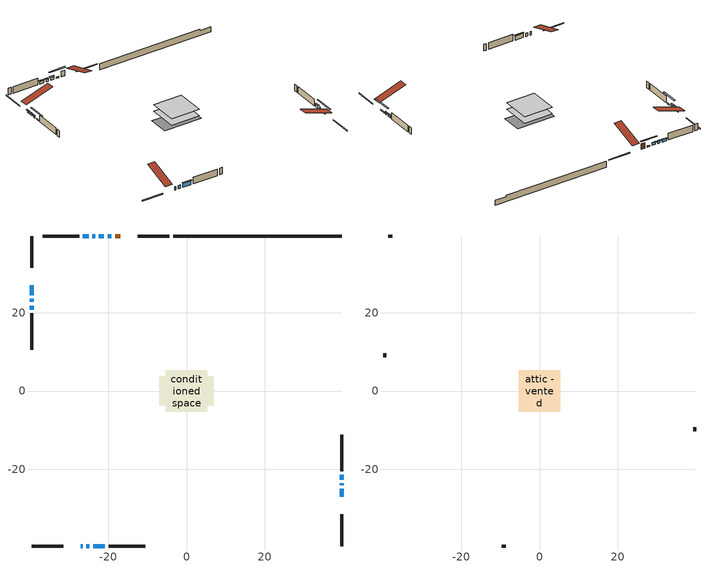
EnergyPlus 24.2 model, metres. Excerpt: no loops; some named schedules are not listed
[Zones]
conditioned space
 floor adiabatic (AdiabaticFloorConstruction): -5.26,-5.26 -5.26,5.26 5.26,5.26 5.26,-5.26 z0.49
 floor foundation (Slab1 construction): -7.03,-3.74 -7.03,3.74 7.03,3.74 7.03,-3.74 z-1.8
 wall outside (RimJoist1 construction): -4.35,39.66 -12.43,39.66 / -39.66,-39.66 -31.58,-39.66 / -39.66,39.66 -39.66,31.58 / 39.66,-39.66 39.66,-31.58 z0.49:0.79
 wall outside (AdiabaticWallConstruction 1): -16.99,39.66 -18.27,39.66 z0.49:2.52
 wall outside (AdiabaticWallConstruction): -27.02,-39.66 -26.6,-39.66 / -25.68,-39.66 -24.83,-39.66 / 39.66,-24.06 39.66,-23.64 z0.49:1.71; -39.66,27.02 -39.66,24.48 / -39.66,23.55 -39.66,22.79 / -23.34,39.66 -24.1,39.66 / -25.03,39.66 -26.5,39.66 z0.49:1.35; 39.66,-27.02 39.66,-24.99 / -19.19,39.66 -20.21,39.66 / -39.66,21.86 -39.66,20.84 z0.49:0.95; 39.66,-22.71 39.66,-21.44 / -21.14,39.66 -22.41,39.66 z0.49:1.46; -23.9,-39.66 -20.85,-39.66 z0.49:2.01
 wall outside (Wall1 construction): -27.43,39.66 -36.78,39.66 / -19.92,-39.66 -10.58,-39.66 / -39.66,19.91 -39.66,10.57 / 39.66,-20.51 39.66,-11.17 z0.49:2.93
 wall foundation (FoundationWall1 construction): -3.42,39.66,-1.8 -3.42,39.66,0.49 35.35,39.66,0.49 35.35,39.66,0.06 39.66,39.66,0.06 39.66,39.66,-1.8
 window (WindowConstruction 7): -27.02,-39.66 -26.6,-39.66 z0.49:1.71
 window (WindowConstruction 5): -39.66,27.02 -39.66,24.48 z0.49:1.35
 window (WindowConstruction 6): -39.66,23.55 -39.66,22.79 z0.49:1.35
 window (WindowConstruction 10): 39.66,-27.02 39.66,-24.99 z0.49:0.95
 window (WindowConstruction 11): -19.19,39.66 -20.21,39.66 z0.49:0.95
 window (WindowConstruction 8): -25.67,-39.66 -24.83,-39.66 z0.49:1.71
 window (WindowConstruction 12): -39.66,21.86 -39.66,20.84 z0.49:0.95
 window (WindowConstruction 9): 39.66,-24.06 39.66,-23.64 z0.49:1.71
 window (WindowConstruction): 39.66,-22.71 39.66,-21.44 z0.49:1.46
 window (WindowConstruction 1): -21.14,39.66 -22.41,39.66 z0.49:1.46
 window (WindowConstruction 2): -23.34,39.66 -24.1,39.66 z0.49:1.35
 window (WindowConstruction 3): -25.03,39.66 -26.5,39.66 z0.49:1.35
 window (WindowConstruction 4): -23.9,-39.66 -20.85,-39.66 z0.49:2.01
 door (Door): -16.99,39.66 -18.27,39.66 z0.49:2.52
 ceiling adiabatic (AdiabaticFloorConstruction): 5.26,-5.26 5.26,5.26 -5.26,5.26 -5.26,-5.26 z0.49
attic - vented
 floor to conditioned space (Floor1 construction Reversed): -5.26,-5.26 -5.26,5.26 5.26,5.26 5.26,-5.26 z2.93
 wall outside (Wall2 construction): -37.71,39.66 -38.73,39.66 / -9.65,-39.66 -8.63,-39.66 / -39.66,9.64 -39.66,8.62 / 39.66,-10.24 39.66,-9.22 z0.49:2.93
 roof outside (Roof1 construction): -16.06,39.66,2.93 -16.06,29.41,6.34 -13.36,29.41,6.34 -13.36,39.66,2.93; -27.95,-39.66,2.93 -27.95,-29.41,6.34 -30.65,-29.41,6.34 -30.65,-39.66,2.93; -39.66,27.95,2.93 -29.41,27.95,6.34 -29.41,30.65,6.34 -39.66,30.65,2.93; 39.66,-27.95,2.93 29.41,-27.95,6.34 29.41,-30.65,6.34 39.66,-30.65,2.93
shading: -39.66,24.28 -39.66,27.22 -40.07,27.22 -40.07,24.28 z1.55; -39.66,22.59 -39.66,23.75 -40.07,23.75 -40.07,22.59 z1.55; 39.66,-22.35 39.66,-29.66 40.07,-29.66 40.07,-22.35 z3.59; -22.85,39.66 -16.55,39.66 -16.55,40.07 -22.85,40.07 z3.59; -39.66,18.2 -39.66,24.5 -40.07,24.5 -40.07,18.2 z3.59; 39.66,-21.24 39.66,-22.91 40.07,-22.91 40.07,-21.24 z1.66; -22.61,39.66 -20.94,39.66 -20.94,40.07 -22.61,40.07 z1.66; -24.3,39.66 -23.14,39.66 -23.14,40.07 -24.3,40.07 z1.55; -26.7,39.66 -24.83,39.66 -24.83,40.07 -26.7,40.07 z1.55; -20.65,-39.66 -24.1,-39.66 -24.1,-40.07 -20.65,-40.07 z2.22
[Building]
Building 1: Terrain=Suburbs
[Site:Location]
Edmonton Intl AP_AB: Latitude {deg}=53.31; Longitude {deg}=-113.58; Time Zone {hr}=-7; Elevation {m}=723; Keep Site Location Information=Yes
[Site:GroundTemperature:Shallow]
-1.56185, -3.61833, -3.78302, -2.80711, 1.11059, 5.01004, 8.39065, 10.5322, 10.7141, 8.97234, 5.67794, 1.89811
[Site:WaterMainsTemperature]
Calculation Method=Schedule; Temperature Schedule=mains temperature schedule
[Material] Roughness=Rough; Thermal Absorptance=0.9
Name | Thickness {m} | Conductivity {W/m-K} | Density {kg/m3} | Specific Heat {J/kg-K} | Solar Absorptance | Visible Absorptance
asphalt or fiberglass shingles | 0.00635 | 0.162714 | 1121.4 | 1465.45 | 0.4 | 0.4
ceiling loosefill ins | 0.0846667 | 0.0480833 | 16.02 | 1046.75 | 0.7 | 0.7
ceiling stud and cavity | 0.1397 | 0.417558 | 65.682 | 1177.47 | 0.7 | 0.7
concrete 4.0 in. | 0.1016 | 1.803125 | 2242.8 | 837.4 | 0.7 | 0.7
concrete 8.0 in. | 0.2032 | 1.803125 | 2242.8 | 837.4 | 0.7 | 0.7
door material | 0.04445 | 0.053851 | 512.64 | 1214.23 | 0.7 | 0.7
exterior vertical ins | 0.0480821 | 0.029427 | 32.04 | 1214.23 | 0.7 | 0.7
floor covering | 0.0127 | 0.0433444 | 54.468 | 1339.84 | 0.6 | 0.6
floor rigid ins; wall rigid ins | 0.512978 | 0.029427 | 32.04 | 1214.23 | 0.7 | 0.7
floor stud and cavity | 0.1397 | 1.75129 | 37.0049 | 1207.88 | 0.7 | 0.7
furniture material conditioned space 1 | 0.1524 | 0.115458 | 640.8 | 1214.23 | 0.6 | 0.6
gypsum board | 0.0127 | 0.160291 | 801 | 837.4 | 0.6 | 0.6
gypsum board 1 | 0.0127 | 0.160291 | 801 | 837.4 | 0.7 | 0.7
osb sheathing 0.5 in. | 0.0127 | 0.115458 | 512.64 | 1214.23 | 0.7 | 0.7
osb sheathing 0.75 in. | 0.01905 | 0.115458 | 512.64 | 1214.23 | 0.7 | 0.7
osb sheathing 2.0 in. | 0.0508 | 0.115458 | 512.64 | 1214.23 | 0.7 | 0.7
rim joist stud and cavity | 0.0508 | 0.0296634 | 125.044 | 1163.47 | 0.6 | 0.6
wall stud and cavity | 0.1397 | 0.0935595 | 139.0536 | 1170.24 | 0.7 | 0.7
wall stud and cavity 1 | 0.0889 | 6.1454 | 50.32683 | 1063.81 | 0.6 | 0.6
wall stud and cavity 2 | 0.0889 | 0.380278 | 52.3479 | 1209.89 | 0.7 | 0.7
wall stud and cavity 3 | 0.0889 | 0.391764 | 83.0341 | 1211.67 | 0.7 | 0.7
wood siding | 0.0254 | 0.102417 | 544.68 | 1172.36 | 0.4 | 0.4
wood siding 1 | 0.00254 | 0.102417 | 544.68 | 1172.36 | 0.4 | 0.4
wood siding 2; wood siding 3; wood siding 4 | 0.0254 | 0.102417 | 544.68 | 1172.36 | 0.7 | 0.7
[WindowMaterial:SimpleGlazingSystem]
Name | U-Factor {W/m2-K} | Solar Heat Gain Coefficient
WindowMaterial | 4.1438 | 0.54
WindowMaterial 1 | 4.46404 | 0.52
WindowMaterial 2 | 4.22273 | 0.54
WindowMaterial 3 | 3.308 | 0.63
WindowMaterial 4 | 4.264178 | 0.54
WindowMaterial 5 | 2.22975 | 0.4
WindowMaterial 6 | 3.33639 | 0.51
WindowMaterial 7 | 5.31347 | 0.49
[Construction]
AdiabaticFloorConstruction: floor stud and cavity, floor rigid ins, osb sheathing 0.75 in., floor covering
AdiabaticWallConstruction: wood siding 3, wall rigid ins, wall stud and cavity 2, gypsum board
AdiabaticWallConstruction 1: wood siding 4, wall rigid ins, wall stud and cavity 2, gypsum board
Door: door material
Floor1 construction Reversed: gypsum board, ceiling stud and cavity, ceiling loosefill ins
FoundationWall1 construction: concrete 8.0 in., gypsum board 1
furniture construction conditioned space 1: furniture material conditioned space 1
PartitionWallConstruction: gypsum board, wall stud and cavity 3, gypsum board
RimJoist1 construction: wood siding 2, osb sheathing 2.0 in., rim joist stud and cavity
Roof1 construction: asphalt or fiberglass shingles
Slab1 construction: concrete 4.0 in.
Wall1 construction: wood siding, osb sheathing 0.5 in., wall stud and cavity, gypsum board
Wall2 construction: wood siding 1, wall stud and cavity 1
WindowConstruction; WindowConstruction 1: WindowMaterial
WindowConstruction 10; WindowConstruction 11; WindowConstruction 12: WindowMaterial 7
WindowConstruction 2; WindowConstruction 6: WindowMaterial 1
WindowConstruction 3: WindowMaterial 2
WindowConstruction 4: WindowMaterial 3
WindowConstruction 5: WindowMaterial 4
WindowConstruction 7; WindowConstruction 9: WindowMaterial 5
WindowConstruction 8: WindowMaterial 6
[Zone] Multiplier=1; Part of Total Floor Area=Yes
Name | Volume {m3}
attic - vented | 61.3695
conditioned space | 534.4
[Space]
Name | Zone | Volume {m3}
attic - vented 1 | attic - vented | 61.3695
conditioned space 1 | conditioned space | 534.4
[ZoneInfiltration:EffectiveLeakageArea]
infil attic - vented 1: Zone or Space=attic - vented 1; Schedule=Always On Discrete; Effective Air Leakage Area {cm2}=3849.74; Stack Coefficient=0.000407081; Wind Coefficient=1.3632e-05
[ZoneMixing]
whole house fan mix: Zone or Space=attic - vented; Schedule=Always On Continuous; Design Flow Rate Calculation Method=Flow/Zone; Design Flow Rate {m3/s}=0; Source Zone or Space=conditioned space
[SurfaceProperty:ExposedFoundationPerimeter]
Slab1: Exposed Perimeter Calculation Method=TotalExposedPerimeter; Total Exposed Perimeter {m}=43.08
[InternalMass] Zone or ZoneList=conditioned space; Space or SpaceList=conditioned space 1
Name | Construction | Surface Area {m2}
furniture mass conditioned space 1 | furniture construction conditioned space 1 | 86.3398
partition wall mass | PartitionWallConstruction | 215.85
[Lights]
interior lighting: Zone or ZoneList or Space or SpaceList=conditioned space 1; Schedule=interior lighting schedule; Design Level Calculation Method=LightingLevel; Lighting Level {W}=343.2; Return Air Fraction=0; Fraction Radiant=0.6; Fraction Visible=0.2; Fraction Replaceable=1
[People]
occupants: Zone or ZoneList or Space or SpaceList=conditioned space 1; Number of People Schedule=occupants schedule; Number of People Calculation Method=People; Number of People=3; Fraction Radiant=0.314171; Sensible Heat Fraction=0.56303; Activity Level Schedule=occupants activity schedule; Carbon Dioxide Generation Rate {m3/s-W}=0; Enable ASHRAE 55 Comfort Warnings=No; Mean Radiant Temperature Calculation Type=EnclosureAveraged
[ElectricEquipment] Zone or ZoneList or Space or SpaceList=conditioned space 1; Design Level Calculation Method=EquipmentLevel
Name | Schedule | Design Level {W} | Fraction Latent | Fraction Radiant | Fraction Lost
clothes dryer | clothes dryer schedule | 140.772 | 0.015 | 0.081 | 0.85
clothes washer | clothes washer schedule | 32.1985 | 0.03 | 0.162 | 0.7
cooking range | cooking range schedule | 215.147 | 0.08 | 0.432 | 0.2
dishwasher | dishwasher schedule | 66.8632 | 0.3 | 0.18 | 0.4
fridge | fridge schedule | 72.9452 | 0 | 0.6 | 0
mech vent bath fan 0 | mech vent bath fan 0 schedule | 50.2 | 0 | 0 | 1
mech vent bath fan 1 | mech vent bath fan 1 schedule | 50.2 | 0 | 0 | 1
mech vent house fan | mech vent house fan schedule | 0 | 0 | 0 | 1
mech vent house fan cfis | mech vent house fan cfis schedule | 0 | 0 | 0 | 0
mech vent range fan 0 | mech vent range fan 0 schedule | 57 | 0 | 0 | 1
misc plug loads | misc plug loads schedule | 494.7 | 0.045 | 0.513 | 0.1
whole house fan | Always On Discrete | 0 | 0 | 0 | 1
[OtherEquipment] Zone or ZoneList or Space or SpaceList=conditioned space 1; Design Level Calculation Method=EquipmentLevel
Name | Fuel Type | Schedule | Design Level {W} | Fraction Latent | Fraction Radiant | Fraction Lost
clothes dryer 1 | Electricity | clothes dryer schedule | 0 | 0.015 | 0.081 | 0.85
cooking range 1 | Electricity | cooking range schedule | 0 | 0.08 | 0.432 | 0.2
general water use latent | None | general water use schedule | 62.594 | 1 | 0 | 0
general water use sensible | None | general water use schedule | -61.6891 | 0 | 0.6 | 0
mech vent house fan latent load | None | Always On Discrete | 0 | 1 | 0 | 0
mech vent house fan sensible load | None | Always On Discrete | 0 | 0 | 0 | 0
water heater energy adjustment1 | NaturalGas | Always On Discrete | 0.01 | 0 | 0 | 1
[ZoneInfiltration:DesignFlowRate] Zone or ZoneList or Space or SpaceList=conditioned space 1; Schedule=Always On Discrete; Design Flow Rate Calculation Method=Flow/Zone; Design Flow Rate {m3/s}=0
infil flow; natural vent flow; whole house fan flow
[AvailabilityManager:Scheduled]
furnace airloop Availability Manager: Schedule=Always On Discrete
[Foundation:Kiva]
Foundation Kiva 1: Initial Indoor Air Temperature {C}=18; Wall Height Above Grade {m}=0.489996; Wall Depth Below Slab {m}=0.2032; Custom Block Material Name 1=exterior vertical ins; Custom Block Depth 1 {m}=2.28999; Custom Block X Position 1 {m}=0.2159; Custom Block Z Position 1 {m}=0
[Foundation:Kiva:Settings]
Soil Conductivity {W/m-K}=0.849921; Soil Density {kg/m3}=1842.3; Soil Specific Heat {J/kg-K}=418.7; Ground Solar Absorptivity=0.9; Ground Thermal Absorptivity=0.9; Ground Surface Roughness {m}=0.03; Far-Field Width {m}=40; Deep-Ground Boundary Condition=ZeroFlux; Deep-Ground Depth {m}=40; Minimum Cell Dimension {m}=0.2; Maximum Cell Growth Coefficient=3; Simulation Timestep=Timestep
[Exterior:Lights]
exterior lighting: Schedule=exterior lighting schedule; Design Level {W}=75.6
[EnergyManagementSystem:GlobalVariable]
furnace_airloop_Fan_RTF
infil_program_Qfan
infil_program_Qinf
natural_vent_program_Qnv
natural_vent_program_Qwhf
[EnergyManagementSystem:Sensor]
Name | Output:Variable or Output:Meter Index Key | Output:Variable or Output:Meter
airflow_gain | infil flow | Infiltration Sensible Heat Gain Energy
airflow_gain_1 | natural vent flow | Infiltration Sensible Heat Gain Energy
airflow_gain_2 | whole house fan flow | Infiltration Sensible Heat Gain Energy
airflow_loss | infil flow | Infiltration Sensible Heat Loss Energy
airflow_loss_1 | natural vent flow | Infiltration Sensible Heat Loss Energy
airflow_loss_2 | whole house fan flow | Infiltration Sensible Heat Loss Energy
clg_load_cond |  | Cooling:EnergyTransfer:Zone:CONDITIONED SPACE
clg_sp_s; clg_sp_s_1 | cooling setpoint | Schedule Value
clothes_dryer_exhaust_0_sch_s | clothes dryer exhaust 0 schedule | Schedule Value
cool_season | cooling season schedule | Schedule Value
htg_load_cond |  | Heating:EnergyTransfer:Zone:CONDITIONED SPACE
htg_sp_s; htg_sp_s_1 | heating setpoint | Schedule Value
ig_ee_conv | clothes dryer | Electric Equipment Convective Heating Energy
ig_ee_conv_2 | cooking range | Electric Equipment Convective Heating Energy
ig_ee_conv_4 | fridge | Electric Equipment Convective Heating Energy
ig_ee_conv_5 | misc plug loads | Electric Equipment Convective Heating Energy
ig_ee_conv_6 | whole house fan | Electric Equipment Convective Heating Energy
ig_ee_rad | clothes dryer | Electric Equipment Radiant Heating Energy
ig_ee_rad_2 | cooking range | Electric Equipment Radiant Heating Energy
ig_ee_rad_4 | fridge | Electric Equipment Radiant Heating Energy
ig_ee_rad_5 | misc plug loads | Electric Equipment Radiant Heating Energy
ig_ee_rad_6 | whole house fan | Electric Equipment Radiant Heating Energy
ig_lgt_conv | interior lighting | Lights Convective Heating Energy
ig_lgt_rad | interior lighting | Lights Radiant Heating Energy
ig_lgt_vis | interior lighting | Lights Visible Radiation Heating Energy
ig_oe_conv | clothes dryer 1 | Other Equipment Convective Heating Energy
ig_oe_conv_1 | cooking range 1 | Other Equipment Convective Heating Energy
ig_oe_conv_2 | general water use latent | Other Equipment Convective Heating Energy
ig_oe_conv_3 | general water use sensible | Other Equipment Convective Heating Energy
ig_oe_conv_4 | water heater energy adjustment1 | Other Equipment Convective Heating Energy
ig_oe_rad | clothes dryer 1 | Other Equipment Radiant Heating Energy
ig_oe_rad_1 | cooking range 1 | Other Equipment Radiant Heating Energy
ig_oe_rad_2 | general water use latent | Other Equipment Radiant Heating Energy
ig_oe_rad_3 | general water use sensible | Other Equipment Radiant Heating Energy
ig_oe_rad_4 | water heater energy adjustment1 | Other Equipment Radiant Heating Energy
ig_ppl_conv | occupants | People Convective Heating Energy
ig_ppl_rad | occupants | People Radiant Heating Energy
im_conv | furniture mass conditioned space 1 | Surface Inside Face Convection Heat Gain Energy
im_conv_1 | partition wall mass | Surface Inside Face Convection Heat Gain Energy
im_ig | furniture mass conditioned space 1 | Surface Inside Face Internal Gains Radiation Heat Gain Energy
im_ig_1 | partition wall mass | Surface Inside Face Internal Gains Radiation Heat Gain Energy
im_lgt | furniture mass conditioned space 1 | Surface Inside Face Lights Radiation Heat Gain Energy
im_lgt_1 | partition wall mass | Surface Inside Face Lights Radiation Heat Gain Energy
im_sol | furniture mass conditioned space 1 | Surface Inside Face Solar Radiation Heat Gain Energy
im_sol_1 | partition wall mass | Surface Inside Face Solar Radiation Heat Gain Energy
im_surf | furniture mass conditioned space 1 | Surface Inside Face Net Surface Thermal Radiation Heat Gain Energy
im_surf_1 | partition wall mass | Surface Inside Face Net Surface Thermal Radiation Heat Gain Energy
mech_vent_bath_fan_0_sch_s | mech vent bath fan 0 schedule | Schedule Value
mech_vent_bath_fan_1_sch_s | mech vent bath fan 1 schedule | Schedule Value
mech_vent_range_fan_0_sch_s | mech vent range fan 0 schedule | Schedule Value
mv_conv | mech vent bath fan 0 | Electric Equipment Convective Heating Energy
mv_conv_1 | mech vent bath fan 1 | Electric Equipment Convective Heating Energy
mv_conv_2 | mech vent house fan | Electric Equipment Convective Heating Energy
mv_conv_3 | mech vent house fan cfis | Electric Equipment Convective Heating Energy
mv_conv_4 | mech vent range fan 0 | Electric Equipment Convective Heating Energy
mv_conv_5 | mech vent house fan latent load | Other Equipment Convective Heating Energy
mv_conv_6 | mech vent house fan sensible load | Other Equipment Convective Heating Energy
mv_rad | mech vent bath fan 0 | Electric Equipment Radiant Heating Energy
mv_rad_1 | mech vent bath fan 1 | Electric Equipment Radiant Heating Energy
mv_rad_2 | mech vent house fan | Electric Equipment Radiant Heating Energy
mv_rad_3 | mech vent house fan cfis | Electric Equipment Radiant Heating Energy
mv_rad_4 | mech vent range fan 0 | Electric Equipment Radiant Heating Energy
mv_rad_5 | mech vent house fan latent load | Other Equipment Radiant Heating Energy
mv_rad_6 | mech vent house fan sensible load | Other Equipment Radiant Heating Energy
natural_vent_s | natural vent schedule | Schedule Value
out_pb_s |  | Site Outdoor Air Barometric Pressure
out_wt_s |  | Site Outdoor Air Humidity Ratio
site_vw_s |  | Site Wind Speed
ss_back_out | Window1 | Surface Window Shortwave from Zone Back Out Window Heat Transfer Rate
ss_back_out_1 | Window14 | Surface Window Shortwave from Zone Back Out Window Heat Transfer Rate
ss_back_out_10 | Window7 | Surface Window Shortwave from Zone Back Out Window Heat Transfer Rate
ss_back_out_11 | Window8 | Surface Window Shortwave from Zone Back Out Window Heat Transfer Rate
ss_back_out_12 | Window9 | Surface Window Shortwave from Zone Back Out Window Heat Transfer Rate
ss_back_out_2 | Window16 | Surface Window Shortwave from Zone Back Out Window Heat Transfer Rate
ss_back_out_3 | Window17 | Surface Window Shortwave from Zone Back Out Window Heat Transfer Rate
ss_back_out_4 | Window19 | Surface Window Shortwave from Zone Back Out Window Heat Transfer Rate
ss_back_out_5 | Window2 | Surface Window Shortwave from Zone Back Out Window Heat Transfer Rate
ss_back_out_6 | Window20 | Surface Window Shortwave from Zone Back Out Window Heat Transfer Rate
ss_back_out_7 | Window4 | Surface Window Shortwave from Zone Back Out Window Heat Transfer Rate
ss_back_out_8 | Window5 | Surface Window Shortwave from Zone Back Out Window Heat Transfer Rate
ss_back_out_9 | Window6 | Surface Window Shortwave from Zone Back Out Window Heat Transfer Rate
ss_conv | Door1 | Surface Inside Face Convection Heat Gain Energy
ss_conv_1 | Window1 | Surface Inside Face Convection Heat Gain Energy
ss_conv_10 | Window6 | Surface Inside Face Convection Heat Gain Energy
ss_conv_11 | Window7 | Surface Inside Face Convection Heat Gain Energy
ss_conv_12 | Window8 | Surface Inside Face Convection Heat Gain Energy
ss_conv_13 | Window9 | Surface Inside Face Convection Heat Gain Energy
ss_conv_2 | Window14 | Surface Inside Face Convection Heat Gain Energy
ss_conv_3 | Window16 | Surface Inside Face Convection Heat Gain Energy
ss_conv_4 | Window17 | Surface Inside Face Convection Heat Gain Energy
ss_conv_5 | Window19 | Surface Inside Face Convection Heat Gain Energy
ss_conv_6 | Window2 | Surface Inside Face Convection Heat Gain Energy
ss_conv_7 | Window20 | Surface Inside Face Convection Heat Gain Energy
ss_conv_8 | Window4 | Surface Inside Face Convection Heat Gain Energy
ss_conv_9 | Window5 | Surface Inside Face Convection Heat Gain Energy
ss_ig | Door1 | Surface Inside Face Internal Gains Radiation Heat Gain Energy
ss_ig_1 | Window1 | Surface Inside Face Internal Gains Radiation Heat Gain Energy
ss_ig_10 | Window6 | Surface Inside Face Internal Gains Radiation Heat Gain Energy
ss_ig_11 | Window7 | Surface Inside Face Internal Gains Radiation Heat Gain Energy
ss_ig_12 | Window8 | Surface Inside Face Internal Gains Radiation Heat Gain Energy
ss_ig_13 | Window9 | Surface Inside Face Internal Gains Radiation Heat Gain Energy
ss_ig_2 | Window14 | Surface Inside Face Internal Gains Radiation Heat Gain Energy
ss_ig_3 | Window16 | Surface Inside Face Internal Gains Radiation Heat Gain Energy
ss_ig_4 | Window17 | Surface Inside Face Internal Gains Radiation Heat Gain Energy
ss_ig_5 | Window19 | Surface Inside Face Internal Gains Radiation Heat Gain Energy
ss_ig_6 | Window2 | Surface Inside Face Internal Gains Radiation Heat Gain Energy
ss_ig_7 | Window20 | Surface Inside Face Internal Gains Radiation Heat Gain Energy
ss_ig_8 | Window4 | Surface Inside Face Internal Gains Radiation Heat Gain Energy
ss_ig_9 | Window5 | Surface Inside Face Internal Gains Radiation Heat Gain Energy
ss_lgt | Door1 | Surface Inside Face Lights Radiation Heat Gain Energy
ss_sol | Door1 | Surface Inside Face Solar Radiation Heat Gain Energy
ss_surf | Door1 | Surface Inside Face Net Surface Thermal Radiation Heat Gain Energy
ss_surf_1 | Window1 | Surface Inside Face Net Surface Thermal Radiation Heat Gain Energy
ss_surf_10 | Window6 | Surface Inside Face Net Surface Thermal Radiation Heat Gain Energy
ss_surf_11 | Window7 | Surface Inside Face Net Surface Thermal Radiation Heat Gain Energy
ss_surf_12 | Window8 | Surface Inside Face Net Surface Thermal Radiation Heat Gain Energy
ss_surf_13 | Window9 | Surface Inside Face Net Surface Thermal Radiation Heat Gain Energy
ss_surf_2 | Window14 | Surface Inside Face Net Surface Thermal Radiation Heat Gain Energy
ss_surf_3 | Window16 | Surface Inside Face Net Surface Thermal Radiation Heat Gain Energy
ss_surf_4 | Window17 | Surface Inside Face Net Surface Thermal Radiation Heat Gain Energy
ss_surf_5 | Window19 | Surface Inside Face Net Surface Thermal Radiation Heat Gain Energy
ss_surf_6 | Window2 | Surface Inside Face Net Surface Thermal Radiation Heat Gain Energy
ss_surf_7 | Window20 | Surface Inside Face Net Surface Thermal Radiation Heat Gain Energy
ss_surf_8 | Window4 | Surface Inside Face Net Surface Thermal Radiation Heat Gain Energy
ss_surf_9 | Window5 | Surface Inside Face Net Surface Thermal Radiation Heat Gain Energy
ss_trans_in | Window1 | Surface Window Transmitted Solar Radiation Rate
ss_trans_in_1 | Window14 | Surface Window Transmitted Solar Radiation Rate
ss_trans_in_10 | Window7 | Surface Window Transmitted Solar Radiation Rate
ss_trans_in_11 | Window8 | Surface Window Transmitted Solar Radiation Rate
ss_trans_in_12 | Window9 | Surface Window Transmitted Solar Radiation Rate
ss_trans_in_2 | Window16 | Surface Window Transmitted Solar Radiation Rate
ss_trans_in_3 | Window17 | Surface Window Transmitted Solar Radiation Rate
ss_trans_in_4 | Window19 | Surface Window Transmitted Solar Radiation Rate
ss_trans_in_5 | Window2 | Surface Window Transmitted Solar Radiation Rate
ss_trans_in_6 | Window20 | Surface Window Transmitted Solar Radiation Rate
ss_trans_in_7 | Window4 | Surface Window Transmitted Solar Radiation Rate
ss_trans_in_8 | Window5 | Surface Window Transmitted Solar Radiation Rate
ss_trans_in_9 | Window6 | Surface Window Transmitted Solar Radiation Rate
ss_trans_out | Window1 | Surface Inside Face Initial Transmitted Diffuse Transmitted Out Window Solar Radiation Rate
ss_trans_out_1 | Window14 | Surface Inside Face Initial Transmitted Diffuse Transmitted Out Window Solar Radiation Rate
ss_trans_out_10 | Window7 | Surface Inside Face Initial Transmitted Diffuse Transmitted Out Window Solar Radiation Rate
ss_trans_out_11 | Window8 | Surface Inside Face Initial Transmitted Diffuse Transmitted Out Window Solar Radiation Rate
ss_trans_out_12 | Window9 | Surface Inside Face Initial Transmitted Diffuse Transmitted Out Window Solar Radiation Rate
ss_trans_out_2 | Window16 | Surface Inside Face Initial Transmitted Diffuse Transmitted Out Window Solar Radiation Rate
ss_trans_out_3 | Window17 | Surface Inside Face Initial Transmitted Diffuse Transmitted Out Window Solar Radiation Rate
ss_trans_out_4 | Window19 | Surface Inside Face Initial Transmitted Diffuse Transmitted Out Window Solar Radiation Rate
ss_trans_out_5 | Window2 | Surface Inside Face Initial Transmitted Diffuse Transmitted Out Window Solar Radiation Rate
ss_trans_out_6 | Window20 | Surface Inside Face Initial Transmitted Diffuse Transmitted Out Window Solar Radiation Rate
ss_trans_out_7 | Window4 | Surface Inside Face Initial Transmitted Diffuse Transmitted Out Window Solar Radiation Rate
ss_trans_out_8 | Window5 | Surface Inside Face Initial Transmitted Diffuse Transmitted Out Window Solar Radiation Rate
ss_trans_out_9 | Window6 | Surface Inside Face Initial Transmitted Diffuse Transmitted Out Window Solar Radiation Rate
s_conv | Floor1 | Surface Inside Face Convection Heat Gain Energy
s_conv_1 | FoundationWall1 | Surface Inside Face Convection Heat Gain Energy
s_conv_10 | Wall1:180 | Surface Inside Face Convection Heat Gain Energy
s_conv_11 | Wall1:270 | Surface Inside Face Convection Heat Gain Energy
s_conv_12 | Wall1:90 | Surface Inside Face Convection Heat Gain Energy
s_conv_2 | inferred conditioned ceiling | Surface Inside Face Convection Heat Gain Energy
